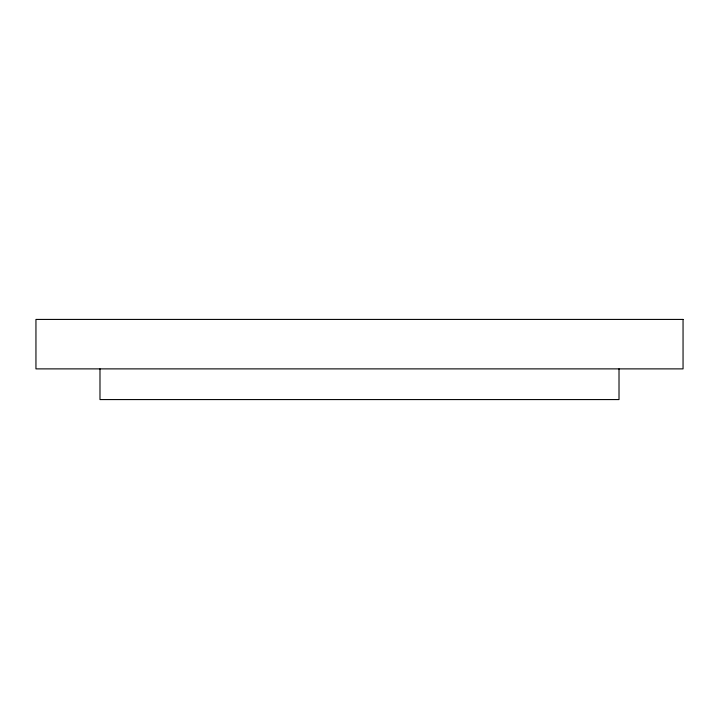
<?xml version="1.0" encoding="UTF-8"?>
<svg xmlns="http://www.w3.org/2000/svg" width="719" height="719" viewBox="0 0 719 719"><rect width="100%" height="100%" fill="white"/><g stroke="black" fill="none" stroke-linecap="round" stroke-linejoin="round"><path stroke-width="1.08" d="M619.014 368.883L619.014 399.575L99.986 399.575L99.986 368.883M683.05 319.425L35.95 319.425L35.95 368.883L683.05 368.883L683.05 319.425"/></g></svg>
